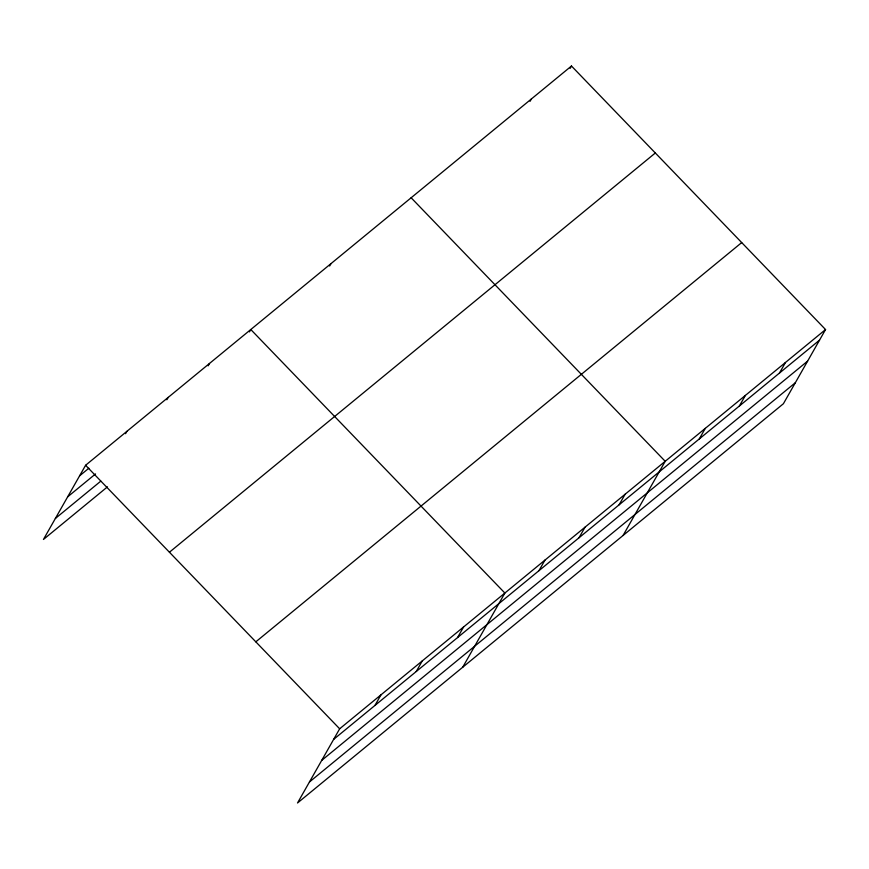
<?xml version="1.0" encoding="UTF-8"?>
<svg xmlns="http://www.w3.org/2000/svg" width="869" height="869" viewBox="0 0 869 869"><rect width="100%" height="100%" fill="white"/><g stroke="black" fill="none" stroke-linecap="round" stroke-linejoin="round"><path stroke-width="1.3" d="M825.55 329.547L339.66 728.798L297.524 802.978L783.404 403.727L825.55 329.547L571.476 66.022L85.596 465.273L43.45 539.453L107.463 486.857M125.56 433.685L126.896 431.328M166.859 399.751L168.195 397.394M208.158 365.816L209.494 363.459M249.457 331.871L250.793 329.525L504.867 593.049L462.721 667.229M329.633 266.001L330.97 263.655M530.057 101.315L531.393 98.957M570.14 68.369L571.476 66.022M374.952 705.432L380.97 694.863M416.251 671.498L422.269 660.918M457.55 637.564L463.568 626.984M538.943 570.694L544.95 560.114M579.026 537.748L585.033 527.179M619.108 504.813L625.126 494.233M623.062 535.478L665.209 461.298L411.135 197.774M699.284 438.943L705.291 428.363M739.367 405.997L745.374 395.428M779.45 373.062L785.467 362.482M79.579 475.854L88.877 468.217M67.663 496.84L95.536 473.931M55.377 518.467L100.804 481.133M169.433 552.228L655.324 152.987M255.823 641.833L741.702 242.581M333.653 739.378L819.543 340.127M321.736 760.364L807.616 361.113M309.451 781.991L795.331 382.74M85.596 465.273L339.66 728.798"/></g></svg>
